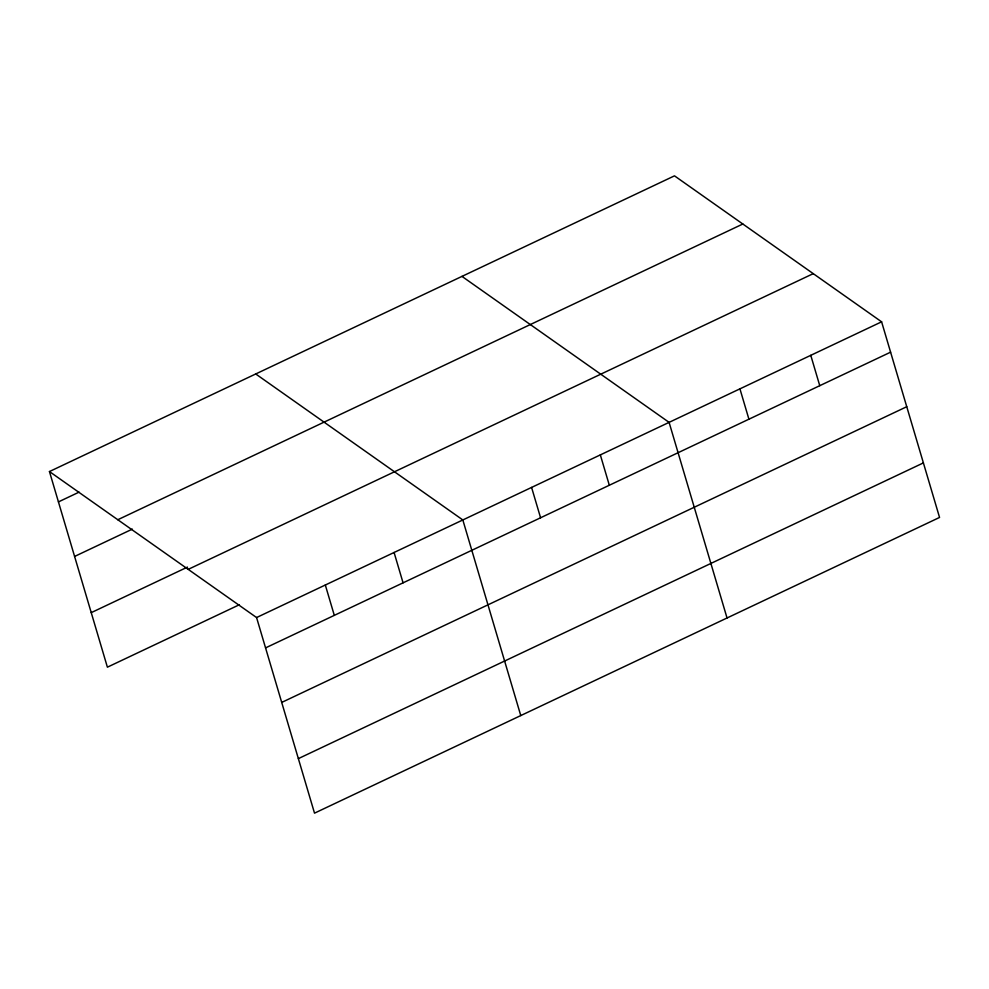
<?xml version="1.0" encoding="UTF-8"?>
<svg xmlns="http://www.w3.org/2000/svg" width="989" height="989" viewBox="0 0 989 989"><rect width="100%" height="100%" fill="white"/><g stroke="black" fill="none" stroke-linecap="round" stroke-linejoin="round"><path stroke-width="1.48" d="M49.45 471.555L674.486 175.844L881.607 321.821L939.55 517.445L314.514 813.156L256.571 617.544L49.45 471.555L107.393 667.179L239.4 604.724M58.438 501.905L79.071 492.139M117.802 519.732L742.838 224.008M74.595 556.448L132.353 529.115M91.235 612.636L187.49 567.093M188.219 569.367L813.255 273.644M256.571 617.544L881.607 321.821M265.559 647.894L890.595 352.171M281.704 702.425L906.752 406.714M298.357 758.625L923.392 462.901M461.974 276.388L669.096 422.365L727.039 617.989M255.718 373.966L462.827 519.954L520.77 715.579M810.77 355.335L819.757 385.685M739.933 388.85L748.92 419.2M600.335 454.903L609.323 485.24M531.587 487.429L540.575 517.766M394.079 552.48L403.067 582.83M325.319 585.018L334.307 615.356"/></g></svg>
